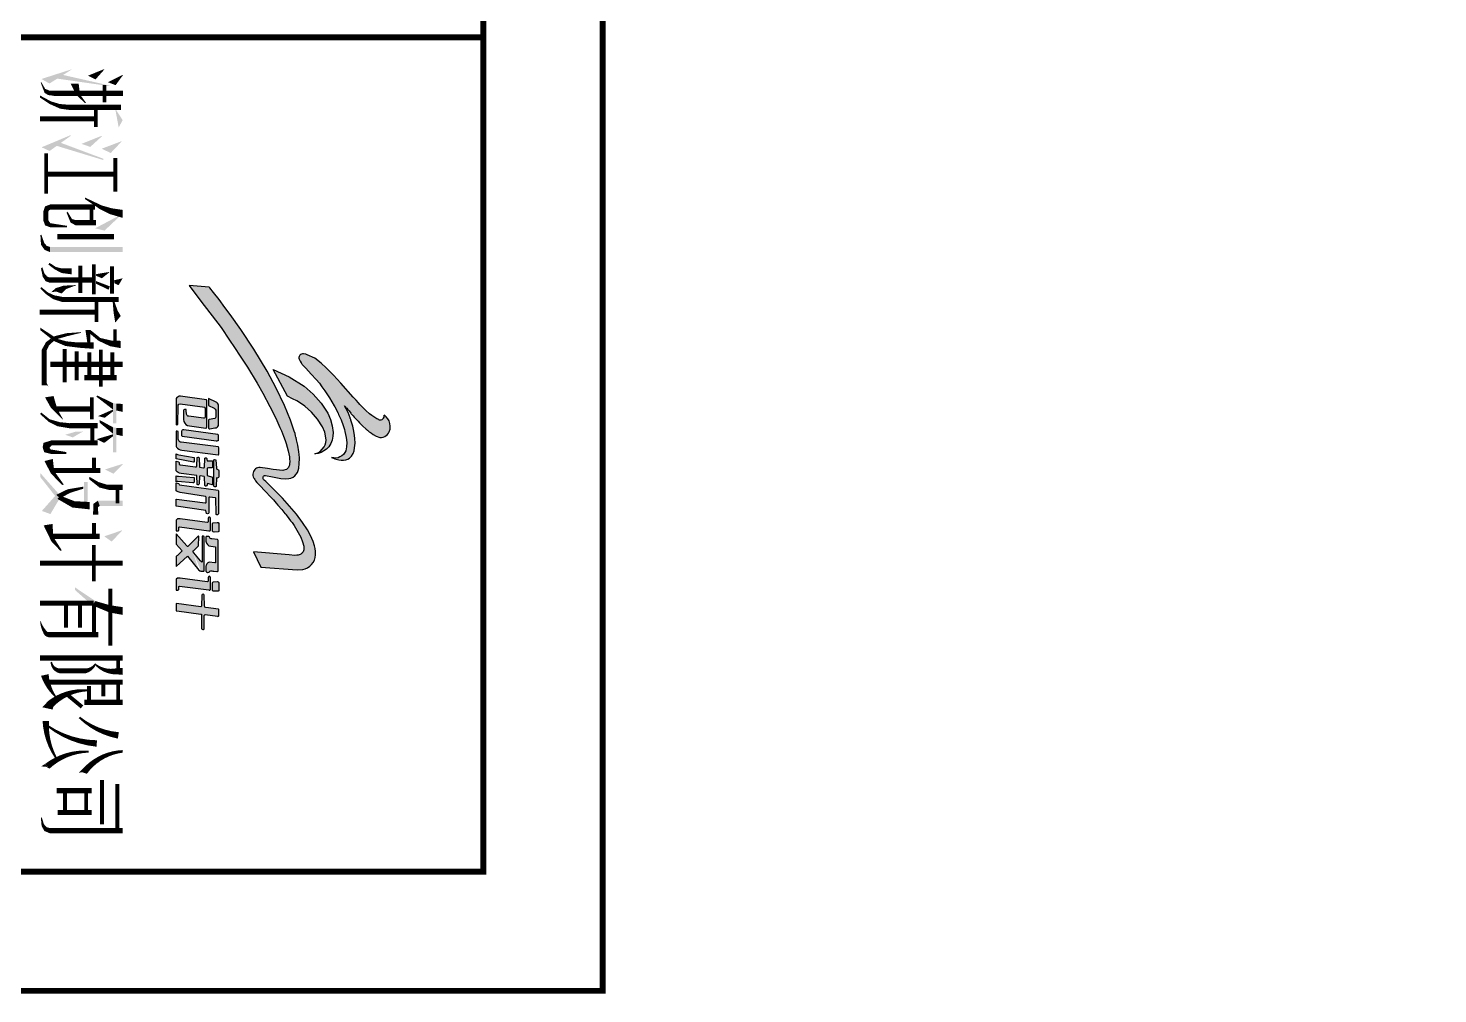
# Model space of a CAD drawing. Extents: x -160106 to 966792, y -663931 to 1550022.
# Drawn here: x -77445.7 to -76972.7, y -86826.2 to -86502.1 of the extents above; entities that cross this region are included whole.
import ezdxf
from ezdxf.enums import TextEntityAlignment as Align
from ezdxf.xclip import XClip

# ---------------------------------------------------------------- set-up
doc = ezdxf.new("R2010")
doc.units = 0
doc.layers.add('0-cxFrame', color=155, linetype='Continuous')
doc.layers.add('20剖面图$0$AS-WALL', color=40, linetype='Continuous')
doc.layers.add('0-cxText', color=131, linetype='Continuous', lineweight=25)
doc.styles.add('cx_tuming', font='simhei.ttf')
doc.styles.add('cx_tuqian1', font='')
doc.styles.add('黑体', font='simhei.ttf', dxfattribs={"height": 12})
doc.styles.get('cx_tuqian1').set_extended_font_data('SimSun')

# ---------------------------------------------------------------- blocks, each defined once
blk = doc.blocks.new('20250825140909')
at = {"layer": '20剖面图$0$AS-WALL', "color": 8}
for points in [[(5347, -300), (800, -300), (-2150.02, -5.12)], [(5347, -350), (797.51, -350), (-2150.02, -55.37)]]:
    blk.add_lwpolyline(points, dxfattribs=at)
blk = doc.blocks.new('zjcx_logo(Dragon)')
h = blk.add_hatch(color=186)
h.dxf.hatch_style = 1
h.set_gradient(color1=(41, 22, 111), color2=(223, 33, 33), tint=1)
h.paths.add_polyline_path([(-1404, -619), (-1417, -787), (-1287, -689), (-1064, -520), (-959, -449), (-898, -408), (-824, -360), (-732, -300), (-599, -219), (-513, -170), (-403, -111), (-304, -62), (-225, -27), (-197, -14), (-154, 2), (-117, 16), (-91, 25), (-29, 43), (19, 53), (36, 55), (58, 56), (78, 54), (90, 53), (100, 49), (110, 44), (119, 36), (125, 28), (130, 18), (133, 7), (134, -3), (125, -83), (119, -131), (110, -192), (110, -205), (112, -214), (115, -223), (120, -231), (126, -238), (134, -244), (142, -249), (153, -252), (165, -253), (176, -253), (187, -250), (198, -246), (202, -243), (210, -238), (221, -231), (236, -220), (267, -190), (303, -155), (316, -143), (351, -110), (382, -81), (409, -57), (425, -43), (461, -12), (495, 15), (499, 19), (503, 23), (518, 34), (556, 63), (572, 76), (597, 92), (634, 116), (693, 149), (732, 164), (769, 173), (784, 174), (801, 173), (816, 167), (825, 161), (832, 154), (833, 153), (833, 153), (833, 153), (833, 152), (833, 152), (833, 152), (834, 152), (834, 152), (834, 152), (834, 152), (834, 152), (836, 149), (836, 148), (836, 148), (836, 148), (836, 148), (836, 148), (836, 148), (836, 148), (836, 148), (836, 148), (836, 148), (836, 148), (836, 148), (836, 148), (836, 148), (836, 148), (836, 148), (836, 148), (836, 148), (836, 148), (836, 148), (836, 148), (836, 148), (836, 148), (836, 148), (836, 148), (836, 148), (836, 148), (836, 148), (836, 148), (836, 148), (836, 148), (836, 148), (836, 148), (837, 146), (838, 145), (843, 135), (845, 125), (846, 115), (847, 97), (843, 51), (818, -247), (947, -187), (969, 117), (965, 165), (960, 186), (950, 206), (938, 224), (923, 239), (906, 252), (886, 262), (865, 268), (841, 272), (815, 272), (790, 270), (766, 264), (730, 252), (681, 230), (632, 204), (572, 164), (501, 111), (434, 55), (367, -6), (310, -62), (264, -108), (228, -146), (216, -158), (212, -162), (209, -164), (205, -166), (200, -168), (196, -168), (191, -168), (187, -167), (183, -165), (179, -162), (178, -160), (177, -157), (176, -155), (176, -152), (177, -147), (189, -90), (203, -18), (205, 16), (203, 49), (198, 66), (190, 83), (179, 97), (166, 110), (151, 120), (134, 127), (116, 131), (76, 136), (35, 137), (-5, 134), (-17, 132), (-18, 132), (-19, 132), (-20, 132), (-20, 132), (-20, 132), (-21, 132), (-79, 123), (-124, 113), (-142, 109), (-145, 108), (-146, 107), (-157, 105), (-175, 100), (-195, 94), (-288, 63), (-410, 12), (-556, -58), (-700, -135), (-882, -245), (-1049, -355), (-1175, -444), (-1234, -488), (-1299, -536), (-1360, -584), (-1398, -614)])
h.paths.add_polyline_path([(-712, -82), (-650, 50), (-573, 176), (-507, 252), (-431, 319), (-346, 375), (-294, 398), (-239, 412), (-183, 419), (-152, 418), (-120, 412), (-91, 400), (-64, 383), (-44, 364), (-29, 343), (-17, 319), (-9, 293), (-5, 267), (-14, 290), (-26, 311), (-43, 329), (-63, 344), (-81, 353), (-100, 358), (-120, 360), (-140, 359), (-188, 349), (-232, 330), (-297, 288), (-356, 237), (-404, 182), (-426, 154), (-449, 114), (-468, 80), (-489, 37)])
edge = h.paths.add_edge_path()
edge.add_line((-433, 632), (-455, 612))
edge.add_line((-455, 612), (-481, 589))
edge.add_line((-481, 589), (-598, 484))
edge.add_line((-598, 484), (-666, 424))
edge.add_line((-666, 424), (-728, 360))
edge.add_line((-728, 360), (-766, 320))
edge.add_line((-766, 320), (-807, 265))
edge.add_line((-807, 265), (-837, 203))
edge.add_line((-837, 203), (-840, 192))
edge.add_line((-840, 192), (-844, 172))
edge.add_line((-844, 172), (-844, 163))
edge.add_line((-844, 163), (-842, 155))
edge.add_line((-842, 155), (-838, 146))
edge.add_line((-838, 146), (-834, 141))
edge.add_line((-834, 141), (-828, 137))
edge.add_line((-828, 137), (-821, 134))
edge.add_line((-821, 134), (-814, 133))
edge.add_line((-814, 133), (-807, 133))
edge.add_line((-807, 133), (-800, 134))
edge.add_line((-800, 134), (-783, 142))
edge.add_line((-783, 142), (-768, 151))
edge.add_line((-768, 151), (-765, 153))
edge.add_line((-765, 153), (-763, 154))
edge.add_line((-763, 154), (-761, 156))
edge.add_line((-761, 156), (-756, 160))
edge.add_line((-756, 160), (-749, 166))
edge.add_line((-749, 166), (-747, 168))
edge.add_line((-747, 168), (-723, 190))
edge.add_line((-723, 190), (-674, 236))
edge.add_line((-674, 236), (-628, 278))
edge.add_line((-628, 278), (-598, 304))
edge.add_line((-598, 304), (-568, 326))
edge.add_line((-568, 326), (-534, 351))
edge.add_line((-534, 351), (-476, 390))
edge.add_line((-476, 390), (-408, 428))
edge.add_line((-408, 428), (-400, 433))
edge.add_line((-400, 433), (-346, 461))
edge.add_line((-346, 461), (-335, 466))
edge.add_line((-335, 466), (-290, 486))
edge.add_line((-290, 486), (-275, 492))
edge.add_line((-275, 492), (-259, 498))
edge.add_line((-259, 498), (-243, 504))
edge.add_line((-243, 504), (-210, 514))
edge.add_line((-210, 514), (-192, 519))
edge.add_line((-192, 519), (-168, 524))
edge.add_line((-168, 524), (-143, 530))
edge.add_line((-143, 530), (-100, 535))
edge.add_line((-100, 535), (-65, 533))
edge.add_line((-65, 533), (-30, 525))
edge.add_line((-30, 525), (-15, 517))
edge.add_line((-15, 517), (0, 506))
edge.add_line((0, 506), (12, 493))
edge.add_line((12, 493), (21, 477))
edge.add_line((21, 477), (27, 461))
edge.add_line((27, 461), (30, 442))
edge.add_line((30, 442), (29, 425))
edge.add_line((29, 425), (25, 407))
edge.add_line((25, 407), (32, 424))
edge.add_line((32, 424), (36, 434))
edge.add_line((36, 434), (42, 457))
edge.add_line((42, 457), (45, 468))
edge.add_line((45, 468), (49, 488))
edge.add_line((49, 488), (49, 507))
edge.add_line((49, 507), (46, 525))
edge.add_line((46, 525), (40, 543))
edge.add_line((40, 543), (31, 558))
edge.add_line((31, 558), (13, 575))
edge.add_line((13, 575), (-8, 588))
edge.add_line((-8, 588), (-31, 596))
edge.add_line((-31, 596), (-55, 600))
edge.add_line((-55, 600), (-96, 604))
edge.add_line((-96, 604), (-133, 602))
edge.add_line((-133, 602), (-160, 599))
edge.add_line((-160, 599), (-196, 593))
edge.add_line((-196, 593), (-237, 584))
edge.add_line((-237, 584), (-262, 576))
edge.add_line((-262, 576), (-288, 569))
edge.add_line((-288, 569), (-293, 567))
edge.add_line((-293, 567), (-299, 565))
edge.add_line((-299, 565), (-300, 564))
edge.add_line((-300, 564), (-301, 564))
edge.add_line((-301, 564), (-302, 564))
edge.add_line((-302, 564), (-303, 563))
edge.add_line((-303, 563), (-304, 563))
edge.add_line((-304, 563), (-305, 563))
edge.add_line((-305, 563), (-306, 562))
edge.add_line((-306, 562), (-307, 562))
edge.add_line((-307, 562), (-353, 545))
edge.add_line((-353, 545), (-407, 515))
edge.add_line((-407, 515), (-409, 514))
edge.add_line((-409, 514), (-408, 514))
edge.add_line((-408, 514), (-405, 517))
edge.add_line((-405, 517), (-402, 521))
edge.add_line((-402, 521), (-397, 525))
edge.add_line((-397, 525), (-392, 530))
edge.add_line((-392, 530), (-387, 535))
edge.add_line((-387, 535), (-381, 540))
edge.add_line((-381, 540), (-365, 553))
edge.add_line((-365, 553), (-347, 568))
edge.add_line((-347, 568), (-342, 572))
edge.add_line((-342, 572), (-330, 582))
edge.add_line((-330, 582), (-328, 585))
edge.add_line((-328, 585), (-324, 587))
edge.add_line((-324, 587), (-314, 597))
edge.add_line((-314, 597), (-279, 629))
edge.add_line((-279, 629), (-266, 641))
edge.add_line((-266, 641), (-254, 653))
edge.add_line((-254, 653), (-237, 669))
edge.add_line((-237, 669), (-216, 693))
edge.add_line((-216, 693), (-208, 702))
edge.add_line((-208, 702), (-204, 706))
edge.add_line((-204, 706), (-200, 711))
edge.add_line((-200, 711), (-191, 721))
edge.add_line((-191, 721), (-187, 727))
edge.add_line((-187, 727), (-184, 731))
edge.add_line((-184, 731), (-183, 733))
edge.add_line((-183, 733), (-178, 741))
edge.add_line((-178, 741), (-167, 755))
edge.add_line((-167, 755), (-153, 782))
edge.add_line((-153, 782), (-143, 812))
edge.add_line((-143, 812), (-143, 824))
edge.add_line((-143, 824), (-143, 826))
edge.add_line((-143, 826), (-145, 840))
edge.add_line((-145, 840), (-150, 853))
edge.add_line((-150, 853), (-158, 865))
edge.add_line((-158, 865), (-167, 876))
edge.add_line((-167, 876), (-178, 885))
edge.add_line((-178, 885), (-191, 891))
edge.add_line((-191, 891), (-213, 897))
edge.add_line((-213, 897), (-236, 899))
edge.add_line((-236, 899), (-259, 896))
edge.add_line((-259, 896), (-281, 889))
edge.add_line((-281, 889), (-300, 878))
edge.add_line((-300, 878), (-316, 864))
edge.add_line((-316, 864), (-331, 847))
edge.add_arc((-322, 816), 32.5, -21.4858, 105.4708, ccw=False)
edge.add_line((-292, 804), (-299, 785))
edge.add_line((-299, 785), (-315, 761))
edge.add_line((-315, 761), (-326, 745))
edge.add_line((-326, 745), (-342, 725))
edge.add_line((-342, 725), (-370, 695))
edge.add_line((-370, 695), (-393, 670))
edge.add_line((-393, 670), (-419, 645))
edge.add_line((-419, 645), (-433, 632))
h = blk.add_hatch(color=186)
h.dxf.hatch_style = 1
h.set_gradient(color1=(41, 22, 111), color2=(223, 33, 33), tint=1)
edge = h.paths.add_edge_path()
edge.add_line((-372, -565), (-315, -565))
edge.add_arc((-314, -577), 11.4, 18.8955, 94.3928, ccw=False)
edge.add_line((-303, -573), (-294, -620))
edge.add_line((-294, -620), (-290, -626))
edge.add_line((-290, -626), (-220, -626))
edge.add_arc((-224, -618), 9.49, 295.1101, 372.9338)
edge.add_line((-214, -615), (-222, -572))
edge.add_arc((-256, -574), 34.6, 4.1761, 68.3146)
edge.add_line((-244, -542), (-415, -542))
edge.add_arc((-399, -587), 47.9, 108.8531, 147.5618)
edge.add_line((-440, -562), (-469, -626))
edge.add_line((-469, -626), (-410, -626))
edge.add_line((-410, -626), (-387, -578))
edge.add_arc((-362, -592), 28.7, 111.2609, 151.5485, ccw=False)
edge = h.paths.add_edge_path()
edge.add_line((-470, -897), (-250, -897))
edge.add_line((-250, -897), (-248, -898))
edge.add_line((-248, -898), (-251, -883))
edge.add_line((-251, -883), (-413, -880))
edge.add_arc((-410, -866), 15, 169.3531, 256.0814, ccw=False)
edge.add_line((-424, -863), (-397, -657))
edge.add_line((-397, -657), (-389, -656))
edge.add_line((-389, -656), (-388, -655))
edge.add_line((-388, -655), (-313, -655))
edge.add_line((-313, -655), (-306, -658))
edge.add_arc((-311, -663), 7.51, -26.9674, 47.9745, ccw=False)
edge.add_line((-304, -667), (-321, -791))
edge.add_arc((-341, -791), 20.6, -81.2894, 0.2694, ccw=False)
edge.add_line((-338, -811), (-369, -813))
edge.add_line((-369, -813), (-376, -814))
edge.add_line((-376, -814), (-377, -827))
edge.add_arc((-361, -818), 18.3, 211.085, 248.6259)
edge.add_line((-368, -835), (-292, -835))
edge.add_line((-292, -835), (-277, -832))
edge.add_arc((-290, -784), 50, 285.3204, 358.7646)
edge.add_line((-240, -785), (-221, -647))
edge.add_arc((-233, -648), 11.5, 3.5194, 31.5467)
edge.add_line((-223, -642), (-232, -640))
edge.add_line((-232, -640), (-449, -640))
edge.add_line((-449, -640), (-459, -643))
edge.add_line((-459, -643), (-488, -861))
edge.add_arc((-452, -866), 36.4, 172.5188, 238.5972)
edge = h.paths.add_edge_path()
edge.add_arc((-139, -559), 28, -5.2722, 20.9517, ccw=False)
edge.add_line((-112, -562), (-150, -847))
edge.add_line((-150, -847), (-160, -850))
edge.add_line((-160, -850), (-199, -850))
edge.add_arc((-196, -838), 12.1, 157.5382, 259.6679, ccw=False)
edge.add_line((-208, -833), (-169, -548))
edge.add_line((-169, -548), (-161, -545))
edge.add_line((-161, -545), (-119, -545))
edge.add_arc((-119, -552), 6.79, 24.2581, 86.7356, ccw=False)
edge = h.paths.add_edge_path()
edge.add_line((-194, -898), (-68, -898))
edge.add_line((-68, -898), (-62, -895))
edge.add_arc((-109, -838), 73.5, 309.698, 351.8087)
edge.add_line((-36, -849), (4, -545))
edge.add_arc((-1, -544), 4.63, 347.6708, 409.4177)
edge.add_arc((-9, -558), 20.6, 56.6837, 79.1832)
edge.add_line((-5, -538), (-52, -538))
edge.add_arc((-51, -554), 16.4, 91.3326, 127.0399)
edge.add_arc((-58, -544), 4.85, 133.8087, 168.4954)
edge.add_line((-63, -543), (-103, -854))
edge.add_arc((-129, -854), 25.6, 303.0211, 359.8084, ccw=False)
edge.add_line((-115, -875), (-128, -879))
edge.add_line((-128, -879), (-193, -880))
edge.add_arc((-180, -890), 16.3, 142.7914, 207.1549)
edge = h.paths.add_edge_path()
edge.add_line((123, -557), (128, -541))
edge.add_line((128, -541), (137, -538))
edge.add_line((137, -538), (187, -538))
edge.add_arc((183, -552), 14.7, -28.0414, 74.4379, ccw=False)
edge.add_line((196, -559), (269, -562))
edge.add_arc((254, -570), 17.2, -7.1686, 26.3892, ccw=False)
edge.add_line((271, -572), (268, -579))
edge.add_line((268, -579), (266, -581))
edge.add_line((266, -581), (256, -581))
edge.add_line((256, -581), (254, -580))
edge.add_line((254, -580), (112, -581))
edge.add_line((112, -581), (110, -580))
edge.add_line((110, -580), (53, -580))
edge.add_line((53, -580), (52, -581))
edge.add_line((52, -581), (44, -581))
edge.add_line((44, -581), (43, -575))
edge.add_line((43, -575), (45, -563))
edge.add_line((45, -563), (115, -559))
edge.add_line((115, -559), (123, -557))
edge = h.paths.add_edge_path()
edge.add_arc((58, -751), 5.69, 2.9357, 38.5286, ccw=False)
edge.add_line((64, -751), (38, -896))
edge.add_line((38, -896), (38, -898))
edge.add_line((38, -898), (1, -898))
edge.add_line((1, -898), (-5, -898))
edge.add_arc((-50, -872), 51.3, 330.0301, 356.6426)
edge.add_line((2, -875), (25, -747))
edge.add_line((25, -747), (31, -745))
edge.add_line((31, -745), (58, -745))
edge.add_arc((53, -760), 15.8, 50.026, 70.0582, ccw=False)
edge = h.paths.add_edge_path()
edge.add_line((55, -592), (62, -592))
edge.add_line((62, -592), (64, -593))
edge.add_line((64, -593), (101, -593))
edge.add_line((101, -593), (103, -592))
edge.add_line((103, -592), (110, -592))
edge.add_line((110, -592), (111, -598))
edge.add_line((111, -598), (113, -625))
edge.add_line((113, -625), (115, -638))
edge.add_line((115, -638), (176, -638))
edge.add_line((176, -638), (191, -592))
edge.add_line((191, -592), (200, -592))
edge.add_line((200, -592), (202, -593))
edge.add_line((202, -593), (248, -593))
edge.add_line((248, -593), (250, -592))
edge.add_line((250, -592), (255, -592))
edge.add_line((255, -592), (255, -595))
edge.add_line((255, -595), (246, -624))
edge.add_arc((256, -631), 11.5, 145.8968, 210.5409)
edge.add_arc((241, -691), 54.6, 66.7356, 84.7601, ccw=False)
edge.add_line((262, -641), (265, -647))
edge.add_arc((256, -649), 9.23, -85.5314, 13.0003, ccw=False)
edge.add_line((257, -658), (190, -660))
edge.add_line((190, -660), (186, -661))
edge.add_line((186, -661), (179, -697))
edge.add_arc((185, -696), 5.99, 186.9176, 264.6262)
edge.add_line((185, -702), (247, -703))
edge.add_arc((244, -714), 10.7, -46.0295, 74.1097, ccw=False)
edge.add_line((251, -721), (176, -724))
edge.add_line((176, -724), (159, -856))
edge.add_arc((103, -853), 56.4, 306.8792, 356.8978, ccw=False)
edge.add_line((137, -898), (56, -898))
edge.add_line((56, -898), (62, -878))
edge.add_line((62, -878), (64, -875))
edge.add_line((64, -875), (68, -873))
edge.add_line((68, -873), (77, -871))
edge.add_arc((78, -862), 9.14, 264.5678, 365.344)
edge.add_line((87, -862), (104, -737))
edge.add_arc((94, -733), 10.7, 338.7445, 444.0089)
edge.add_line((96, -723), (25, -721))
edge.add_arc((34, -713), 12.2, 144.5316, 222.7226, ccw=False)
edge.add_arc((31, -714), 11.1, 84.0629, 130.8325, ccw=False)
edge.add_line((32, -703), (101, -702))
edge.add_line((101, -702), (107, -700))
edge.add_line((107, -700), (108, -700))
edge.add_line((108, -700), (113, -668))
edge.add_arc((107, -667), 7.02, 352.0028, 443.6196)
edge.add_line((107, -660), (37, -658))
edge.add_line((37, -658), (31, -656))
edge.add_arc((38, -649), 10.4, 80.0864, 222.4112, ccw=False)
edge.add_line((40, -639), (53, -638))
edge.add_line((53, -638), (53, -593))
edge.add_line((53, -593), (55, -593))
edge.add_line((55, -593), (55, -592))
edge = h.paths.add_edge_path()
edge.add_arc((228, -755), 10.9, -17.7815, 70.6156, ccw=False)
edge.add_line((239, -758), (228, -882))
edge.add_arc((273, -888), 45.2, 172.9633, 192.6548)
edge.add_line((229, -898), (178, -898))
edge.add_arc((127, -876), 54.9, 336.9839, 358.7089)
edge.add_line((182, -877), (194, -749))
edge.add_line((194, -749), (194, -747))
edge.add_line((194, -747), (200, -745))
edge.add_line((200, -745), (232, -745))
edge = h.paths.add_edge_path()
edge.add_line((503, -561), (496, -562))
edge.add_line((496, -562), (368, -564))
edge.add_arc((370, -571), 7.29, 105.6848, 178.6651)
edge.add_line((363, -571), (358, -616))
edge.add_line((358, -616), (358, -620))
edge.add_arc((361, -620), 2.85, 189.5009, 274.1664)
edge.add_line((361, -622), (490, -624))
edge.add_line((490, -624), (495, -626))
edge.add_arc((483, -634), 14.3, -39.4169, 35.5877, ccw=False)
edge.add_line((494, -643), (469, -648))
edge.add_line((469, -648), (434, -898))
edge.add_line((434, -898), (377, -898))
edge.add_arc((381, -894), 4.94, 183.4615, 225.7506, ccw=False)
edge.add_line((376, -894), (407, -653))
edge.add_arc((399, -653), 7.96, 2.1679, 44.2283)
edge.add_line((405, -648), (403, -646))
edge.add_line((403, -646), (358, -646))
edge.add_arc((362, -656), 11.3, 112.7163, 146.7201)
edge.add_line((353, -650), (320, -863))
edge.add_arc((237, -848), 84.4, 323.8553, 349.5777, ccw=False)
edge.add_line((305, -898), (239, -898))
edge.add_line((239, -898), (245, -877))
edge.add_line((245, -877), (246, -874))
edge.add_arc((256, -885), 15, 97.8136, 133.8682, ccw=False)
edge.add_line((254, -870), (300, -546))
edge.add_arc((309, -554), 12.1, 90.9433, 137.9581, ccw=False)
edge.add_line((309, -542), (497, -542))
edge.add_arc((495, -553), 11.3, -43.6998, 78.8339, ccw=False)
edge = h.paths.add_edge_path()
edge.add_line((649, -544), (651, -578))
edge.add_arc((640, -580), 11.7, -74.2819, 11.7039, ccw=False)
edge.add_line((643, -592), (580, -591))
edge.add_arc((581, -581), 10.1, 232.2868, 262.0619, ccw=False)
edge.add_arc((578, -585), 5.08, 189.8682, 228.0603, ccw=False)
edge.add_line((573, -586), (570, -554))
edge.add_arc((591, -554), 20.3, 128.189, 179.8773, ccw=False)
edge.add_line((578, -538), (642, -538))
edge.add_arc((641, -547), 9.1, 19.5252, 83.2401, ccw=False)
edge = h.paths.add_edge_path()
edge.add_line((534, -628), (565, -630))
edge.add_arc((561, -639), 9.9, 14.9927, 68.7889, ccw=False)
edge.add_line((571, -637), (541, -863))
edge.add_line((541, -863), (541, -886))
edge.add_line((541, -886), (550, -898))
edge.add_line((550, -898), (641, -898))
edge.add_line((641, -898), (641, -884))
edge.add_arc((634, -883), 7.15, 350.1555, 442.5755)
edge.add_line((635, -876), (610, -875))
edge.add_line((610, -875), (608, -868))
edge.add_line((608, -868), (641, -623))
edge.add_arc((631, -618), 10.8, 331.5799, 426.3666)
edge.add_line((635, -608), (535, -608))
edge.add_line((535, -608), (526, -614))
edge.add_arc((536, -618), 10.6, 159.688, 260.6686)
edge = h.paths.add_edge_path()
edge.add_arc((693, -601), 15.8, -85.8669, 11.6955, ccw=False)
edge.add_arc((695, -623), 6.69, 101.3793, 192.9208)
edge.add_arc((615, -625), 73.2, -11.184, 0.554, ccw=False)
edge.add_arc((698, -637), 10.9, 194.3191, 249.6876)
edge.add_line((694, -647), (728, -647))
edge.add_arc((725, -603), 44.5, 273.2386, 353.6969)
edge.add_line((770, -607), (772, -587))
edge.add_line((772, -587), (776, -566))
edge.add_line((776, -566), (908, -566))
edge.add_line((908, -566), (910, -574))
edge.add_line((910, -574), (905, -620))
edge.add_arc((959, -606), 55.9, 194.8506, 207.6121)
edge.add_line((910, -632), (912, -635))
edge.add_arc((954, -581), 68.1, 232.0125, 255.2868)
edge.add_line((937, -647), (979, -647))
edge.add_arc((978, -635), 12.3, 273.5809, 308.4911)
edge.add_arc((965, -631), 25.2, 327.878, 381.8868)
edge.add_arc((973, -630), 17.2, 28.1181, 70.1319)
edge.add_arc((1049, -599), 71.8, 164.512, 191.9023, ccw=False)
edge.add_line((980, -580), (983, -557))
edge.add_line((983, -557), (982, -550))
edge.add_line((982, -550), (979, -544))
edge.add_line((979, -544), (721, -544))
edge.add_arc((725, -554), 10.6, 109.958, 166.9241)
edge.add_line((714, -551), (708, -598))
edge = h.paths.add_edge_path()
edge.add_line((1146, -544), (1148, -578))
edge.add_arc((1137, -581), 11.7, -74.2819, 11.7039, ccw=False)
edge.add_line((1140, -592), (1077, -591))
edge.add_arc((1078, -581), 10.1, 232.2868, 262.0619, ccw=False)
edge.add_arc((1075, -585), 5.08, 189.8682, 228.0603, ccw=False)
edge.add_line((1070, -586), (1067, -554))
edge.add_arc((1088, -554), 20.3, 128.189, 179.8773, ccw=False)
edge.add_line((1075, -538), (1139, -538))
edge.add_arc((1137, -547), 9.1, 19.5252, 83.2401, ccw=False)
edge = h.paths.add_edge_path()
edge.add_line((1031, -629), (1062, -630))
edge.add_arc((1058, -640), 9.9, 14.9927, 68.7889, ccw=False)
edge.add_line((1068, -637), (1038, -863))
edge.add_line((1038, -863), (1038, -886))
edge.add_line((1038, -886), (1047, -898))
edge.add_line((1047, -898), (1138, -898))
edge.add_line((1138, -898), (1138, -885))
edge.add_arc((1131, -883), 7.15, 350.1555, 442.5755)
edge.add_line((1132, -876), (1107, -876))
edge.add_line((1107, -876), (1105, -868))
edge.add_line((1105, -868), (1137, -624))
edge.add_arc((1128, -618), 10.8, 331.5799, 426.3666)
edge.add_line((1132, -609), (1032, -609))
edge.add_line((1032, -609), (1023, -615))
edge.add_arc((1033, -618), 10.6, 159.688, 260.6686)
edge = h.paths.add_edge_path()
edge.add_line((1181, -682), (1274, -684))
edge.add_arc((1268, -691), 9.1, 10.6545, 49.6789, ccw=False)
edge.add_line((1277, -689), (1250, -895))
edge.add_line((1250, -895), (1252, -896))
edge.add_line((1252, -896), (1252, -898))
edge.add_line((1252, -898), (1312, -898))
edge.add_line((1312, -898), (1313, -892))
edge.add_line((1313, -892), (1340, -689))
edge.add_line((1340, -689), (1341, -685))
edge.add_line((1341, -685), (1464, -684))
edge.add_arc((1447, -671), 21.2, 322.1441, 390.6111)
edge.add_line((1465, -661), (1352, -661))
edge.add_line((1352, -661), (1343, -655))
edge.add_line((1343, -655), (1358, -550))
edge.add_arc((1349, -548), 8.68, 346.7601, 438.304)
edge.add_line((1351, -539), (1304, -539))
edge.add_arc((1305, -546), 6.98, 97.513, 154.6127)
edge.add_line((1299, -543), (1285, -647))
edge.add_arc((1270, -645), 14.6, 274.6451, 354.621, ccw=False)
edge.add_line((1271, -660), (1180, -661))
edge.add_arc((1182, -672), 10.8, 104.4358, 265.2936)
edge = h.paths.add_edge_path()
edge.add_arc((875, -684), 106, 357.4471, 369.9952)
edge.add_arc((973, -667), 6.36, 14.4693, 89.9957)
edge.add_line((973, -661), (694, -661))
edge.add_line((694, -661), (687, -663))
edge.add_line((687, -663), (685, -667))
edge.add_line((685, -667), (686, -680))
edge.add_line((686, -680), (902, -680))
edge.add_arc((903, -683), 3.29, 32.9059, 94.7659, ccw=False)
edge.add_line((905, -682), (893, -694))
edge.add_line((893, -694), (825, -750))
edge.add_line((825, -750), (816, -758))
edge.add_line((816, -758), (808, -752))
edge.add_line((808, -752), (767, -711))
edge.add_line((767, -711), (760, -710))
edge.add_line((760, -710), (695, -708))
edge.add_line((695, -708), (690, -708))
edge.add_line((690, -708), (683, -709))
edge.add_line((683, -709), (768, -795))
edge.add_arc((765, -801), 7, -76.0236, 62.4248, ccw=False)
edge.add_line((766, -808), (666, -898))
edge.add_line((666, -898), (752, -897))
edge.add_line((752, -897), (809, -847))
edge.add_line((809, -847), (847, -887))
edge.add_arc((820, -919), 41.8, 31.517, 49.6438, ccw=False)
edge.add_line((856, -897), (941, -898))
edge.add_line((941, -898), (854, -803))
edge.add_line((854, -803), (971, -707))
edge.add_line((971, -707), (980, -689))
edge = h.paths.add_edge_path(flags=17)
edge.add_line((816, -757), (817, -757))
edge.add_arc((947, -683), 33.5, 314.9445, 350.3104)
blk.add_line((816, -757), (817, -757))
for points in [[(-433, 632), (-455, 612), (-481, 589), (-598, 484), (-666, 424), (-728, 360), (-766, 320), (-807, 265), (-837, 203), (-840, 192), (-844, 172), (-844, 163), (-842, 155), (-838, 146), (-834, 141), (-828, 137), (-821, 134), (-814, 133), (-807, 133), (-800, 134), (-783, 142), (-768, 151), (-765, 153), (-763, 154), (-761, 156), (-756, 160), (-749, 166), (-747, 168), (-723, 190), (-674, 236), (-628, 278), (-598, 304), (-568, 326), (-534, 351), (-476, 390), (-408, 428), (-400, 433), (-346, 461), (-335, 466), (-290, 486), (-275, 492), (-259, 498), (-243, 504), (-210, 514), (-192, 519), (-168, 524), (-143, 530), (-100, 535), (-65, 533), (-30, 525), (-15, 517), (0, 506), (12, 493), (21, 477), (27, 461), (30, 442), (29, 425), (25, 407), (32, 424), (36, 434), (42, 457), (45, 468), (49, 488), (49, 507), (46, 525), (40, 543), (31, 558), (13, 575), (-8, 588), (-31, 596), (-55, 600), (-96, 604), (-133, 602), (-160, 599), (-196, 593), (-237, 584), (-262, 576), (-288, 569), (-293, 567), (-299, 565), (-300, 564), (-301, 564), (-302, 564), (-303, 563), (-304, 563), (-305, 563), (-306, 562), (-307, 562), (-353, 545), (-407, 515), (-409, 514), (-408, 514), (-405, 517), (-402, 521), (-397, 525), (-392, 530), (-387, 535), (-381, 540), (-365, 553), (-347, 568), (-342, 572), (-330, 582), (-328, 585), (-324, 587), (-314, 597), (-279, 629), (-266, 641), (-254, 653), (-237, 669), (-216, 693), (-208, 702), (-204, 706), (-200, 711), (-191, 721), (-187, 727), (-184, 731), (-183, 733), (-178, 741), (-167, 755), (-153, 782), (-143, 812), (-143, 824), (-143, 826), (-145, 840), (-150, 853), (-158, 865), (-167, 876), (-178, 885), (-191, 891), (-213, 897), (-236, 899), (-259, 896), (-281, 889), (-300, 878), (-316, 864), (-331, 847)], [(-433, 632), (-455, 612), (-481, 589), (-598, 484), (-666, 424), (-728, 360), (-766, 320), (-807, 265), (-837, 203), (-840, 192), (-844, 172), (-844, 163), (-842, 155), (-838, 146), (-834, 141), (-828, 137), (-821, 134), (-814, 133), (-807, 133), (-800, 134), (-783, 142), (-768, 151), (-765, 153), (-763, 154), (-761, 156), (-756, 160), (-749, 166), (-747, 168), (-723, 190), (-674, 236), (-628, 278), (-598, 304), (-568, 326), (-534, 351), (-476, 390), (-408, 428), (-400, 433), (-346, 461), (-335, 466), (-290, 486), (-275, 492), (-259, 498), (-243, 504), (-210, 514), (-192, 519), (-168, 524), (-143, 530), (-100, 535), (-65, 533), (-30, 525), (-15, 517), (0, 506), (12, 493), (21, 477), (27, 461), (30, 442), (29, 425), (25, 407), (32, 424), (36, 434), (42, 457), (45, 468), (49, 488), (49, 507), (46, 525), (40, 543), (31, 558), (13, 575), (-8, 588), (-31, 596), (-55, 600), (-96, 604), (-133, 602), (-160, 599), (-196, 593), (-237, 584), (-262, 576), (-288, 569), (-293, 567), (-299, 565), (-300, 564), (-301, 564), (-302, 564), (-303, 563), (-304, 563), (-305, 563), (-306, 562), (-307, 562), (-353, 545), (-407, 515), (-409, 514), (-408, 514), (-405, 517), (-402, 521), (-397, 525), (-392, 530), (-387, 535), (-381, 540), (-365, 553), (-347, 568), (-342, 572), (-330, 582), (-328, 585), (-324, 587), (-314, 597), (-279, 629), (-266, 641), (-254, 653), (-237, 669), (-216, 693), (-208, 702), (-204, 706), (-200, 711), (-191, 721), (-187, 727), (-184, 731), (-183, 733), (-178, 741), (-167, 755), (-153, 782), (-143, 812), (-143, 824), (-143, 826), (-145, 840), (-150, 853), (-158, 865), (-167, 876), (-178, 885), (-191, 891), (-213, 897), (-236, 899), (-259, 896), (-281, 889), (-300, 878), (-316, 864), (-331, 847)], [(-292, 804), (-299, 785), (-315, 761), (-326, 745), (-342, 725), (-370, 695), (-393, 670), (-419, 645), (-433, 632)], [(-292, 804), (-299, 785), (-315, 761), (-326, 745), (-342, 725), (-370, 695), (-393, 670), (-419, 645), (-433, 632)], [(-712, -82), (-650, 50), (-573, 176), (-507, 252), (-431, 319), (-346, 375), (-294, 398), (-239, 412), (-183, 419), (-152, 418), (-120, 412), (-91, 400), (-64, 383), (-44, 364), (-29, 343), (-17, 319), (-9, 293), (-5, 267), (-14, 290), (-26, 311), (-43, 329), (-63, 344), (-81, 353), (-100, 358), (-120, 360), (-140, 359), (-188, 349), (-232, 330), (-297, 288), (-356, 237), (-404, 182), (-426, 154), (-449, 114), (-468, 80), (-489, 37), (-712, -82)], [(-712, -82), (-650, 50), (-573, 176), (-507, 252), (-431, 319), (-346, 375), (-294, 398), (-239, 412), (-183, 419), (-152, 418), (-120, 412), (-91, 400), (-64, 383), (-44, 364), (-29, 343), (-17, 319), (-9, 293), (-5, 267), (-14, 290), (-26, 311), (-43, 329), (-63, 344), (-81, 353), (-100, 358), (-120, 360), (-140, 359), (-188, 349), (-232, 330), (-297, 288), (-356, 237), (-404, 182), (-426, 154), (-449, 114), (-468, 80), (-489, 37), (-712, -82)], [(-1404, -619), (-1417, -787), (-1287, -689), (-1064, -520), (-959, -449), (-898, -408), (-824, -360), (-732, -300), (-599, -219), (-513, -170), (-403, -111), (-304, -62), (-225, -27), (-197, -14), (-154, 2), (-117, 16), (-91, 25), (-29, 43), (19, 53), (36, 55), (58, 56), (78, 54), (90, 53), (100, 49), (110, 44), (119, 36), (125, 28), (130, 18), (133, 7), (134, -3), (125, -83), (119, -131), (110, -192), (110, -205), (112, -214), (115, -223), (120, -231), (126, -238), (134, -244), (142, -249), (153, -252), (165, -253), (176, -253), (187, -250), (198, -246), (202, -243), (210, -238), (221, -231), (236, -220), (267, -190), (303, -155), (316, -143), (351, -110), (382, -81), (409, -57), (425, -43), (461, -12), (495, 15), (499, 19), (503, 23), (518, 34), (556, 63), (572, 76), (597, 92), (634, 116), (693, 149), (732, 164), (769, 173), (784, 174), (801, 173), (816, 167), (825, 161), (832, 154), (833, 153), (833, 153), (833, 153), (833, 152), (833, 152), (833, 152), (834, 152), (834, 152), (834, 152), (834, 152), (834, 152), (836, 149), (836, 148), (836, 148), (836, 148), (836, 148), (836, 148), (836, 148), (836, 148), (836, 148), (836, 148), (836, 148), (836, 148), (836, 148), (836, 148), (836, 148), (836, 148), (836, 148), (836, 148), (836, 148), (836, 148), (836, 148), (836, 148), (836, 148), (836, 148), (836, 148), (836, 148), (836, 148), (836, 148), (836, 148), (836, 148), (836, 148), (836, 148), (836, 148), (836, 148), (837, 146), (838, 145), (843, 135), (845, 125), (846, 115), (847, 97), (843, 51), (818, -247), (947, -187), (969, 117), (965, 165), (960, 186), (950, 206), (938, 224), (923, 239), (906, 252), (886, 262), (865, 268), (841, 272), (815, 272), (790, 270), (766, 264), (730, 252), (681, 230), (632, 204), (572, 164), (501, 111), (434, 55), (367, -6), (310, -62), (264, -108), (228, -146), (216, -158), (212, -162), (209, -164), (205, -166), (200, -168), (196, -168), (191, -168), (187, -167), (183, -165), (179, -162), (178, -160), (177, -157), (176, -155), (176, -152), (177, -147), (189, -90), (203, -18), (205, 16), (203, 49), (198, 66), (190, 83), (179, 97), (166, 110), (151, 120), (134, 127), (116, 131), (76, 136), (35, 137), (-5, 134), (-17, 132), (-18, 132), (-19, 132), (-20, 132), (-20, 132), (-20, 132), (-21, 132), (-79, 123), (-124, 113), (-142, 109), (-145, 108), (-146, 107), (-157, 105), (-175, 100), (-195, 94), (-288, 63), (-410, 12), (-556, -58), (-700, -135), (-882, -245), (-1049, -355), (-1175, -444), (-1234, -488), (-1299, -536), (-1360, -584), (-1398, -614), (-1404, -619), (-1404, -619)], [(-1404, -619), (-1417, -787), (-1287, -689), (-1064, -520), (-959, -449), (-898, -408), (-824, -360), (-732, -300), (-599, -219), (-513, -170), (-403, -111), (-304, -62), (-225, -27), (-197, -14), (-154, 2), (-117, 16), (-91, 25), (-29, 43), (19, 53), (36, 55), (58, 56), (78, 54), (90, 53), (100, 49), (110, 44), (119, 36), (125, 28), (130, 18), (133, 7), (134, -3), (125, -83), (119, -131), (110, -192), (110, -205), (112, -214), (115, -223), (120, -231), (126, -238), (134, -244), (142, -249), (153, -252), (165, -253), (176, -253), (187, -250), (198, -246), (202, -243), (210, -238), (221, -231), (236, -220), (267, -190), (303, -155), (316, -143), (351, -110), (382, -81), (409, -57), (425, -43), (461, -12), (495, 15), (499, 19), (503, 23), (518, 34), (556, 63), (572, 76), (597, 92), (634, 116), (693, 149), (732, 164), (769, 173), (784, 174), (801, 173), (816, 167), (825, 161), (832, 154), (833, 153), (833, 153), (833, 153), (833, 152), (833, 152), (833, 152), (834, 152), (834, 152), (834, 152), (834, 152), (834, 152), (836, 149), (836, 148), (836, 148), (836, 148), (836, 148), (836, 148), (836, 148), (836, 148), (836, 148), (836, 148), (836, 148), (836, 148), (836, 148), (836, 148), (836, 148), (836, 148), (836, 148), (836, 148), (836, 148), (836, 148), (836, 148), (836, 148), (836, 148), (836, 148), (836, 148), (836, 148), (836, 148), (836, 148), (836, 148), (836, 148), (836, 148), (836, 148), (836, 148), (836, 148), (837, 146), (838, 145), (843, 135), (845, 125), (846, 115), (847, 97), (843, 51), (818, -247), (947, -187), (969, 117), (965, 165), (960, 186), (950, 206), (938, 224), (923, 239), (906, 252), (886, 262), (865, 268), (841, 272), (815, 272), (790, 270), (766, 264), (730, 252), (681, 230), (632, 204), (572, 164), (501, 111), (434, 55), (367, -6), (310, -62), (264, -108), (228, -146), (216, -158), (212, -162), (209, -164), (205, -166), (200, -168), (196, -168), (191, -168), (187, -167), (183, -165), (179, -162), (178, -160), (177, -157), (176, -155), (176, -152), (177, -147), (189, -90), (203, -18), (205, 16), (203, 49), (198, 66), (190, 83), (179, 97), (166, 110), (151, 120), (134, 127), (116, 131), (76, 136), (35, 137), (-5, 134), (-17, 132), (-18, 132), (-19, 132), (-20, 132), (-20, 132), (-20, 132), (-21, 132), (-79, 123), (-124, 113), (-142, 109), (-145, 108), (-146, 107), (-157, 105), (-175, 100), (-195, 94), (-288, 63), (-410, 12), (-556, -58), (-700, -135), (-882, -245), (-1049, -355), (-1175, -444), (-1234, -488), (-1299, -536), (-1360, -584), (-1398, -614), (-1404, -619), (-1404, -619)]]:
    blk.add_lwpolyline(points)
for points in [[(-372, -565), (-315, -565, -0.341876), (-303, -573), (-294, -620), (-290, -626), (-220, -626, 0.353253), (-214, -615), (-222, -572, 0.2874), (-244, -542), (-415, -542, 0.170523), (-440, -562), (-469, -626), (-410, -626), (-387, -578, -0.177622)], [(-113, -549, -0.114925), (-112, -562), (-150, -847), (-160, -850), (-199, -850, -0.47767), (-208, -833), (-169, -548), (-161, -545), (-119, -545, -0.27957)], [(-194, -898), (-68, -898), (-62, -895, 0.185839), (-36, -849), (4, -545, 0.276135), (2, -541, 0.098489), (-5, -538), (-52, -538, 0.157075), (-61, -541, 0.152516), (-63, -543), (-103, -854, -0.25298), (-115, -875), (-128, -879), (-193, -880, 0.288462)], [(123, -557), (128, -541), (137, -538), (187, -538, -0.479545), (196, -559), (269, -562, -0.147479), (271, -572), (268, -579), (266, -581), (256, -581), (254, -580), (112, -581), (110, -580), (53, -580), (52, -581), (44, -581), (43, -575), (45, -563), (115, -559)], [(503, -561), (496, -562), (368, -564, 0.329655), (363, -571), (358, -616), (358, -620, 0.387199), (361, -622), (490, -624), (495, -626, -0.339477), (494, -643), (469, -648), (434, -898), (377, -898, -0.186644), (376, -894), (407, -653, 0.185612), (405, -648), (403, -646), (358, -646, 0.149468), (353, -650), (320, -863, -0.112709), (305, -898), (239, -898), (245, -877), (246, -874, -0.158628), (254, -870), (300, -546, -0.208068), (309, -542), (497, -542, -0.592186)], [(649, -544), (651, -578, -0.393839), (643, -592), (580, -591, -0.130654), (575, -589, -0.168204), (573, -586), (570, -554, -0.229436), (578, -538), (642, -538, -0.285399)], [(708, -598, -0.453422), (694, -617, 0.422116), (689, -625, -0.051262), (687, -640, 0.246404), (694, -647), (728, -647, 0.366237), (770, -607), (772, -587), (776, -566), (908, -566), (910, -574), (905, -620, 0.05574), (910, -632), (912, -635, 0.101904), (937, -647), (979, -647, 0.153514), (986, -644, 0.24012), (988, -622, 0.185401), (979, -614, -0.120085), (980, -580), (983, -557), (982, -550), (979, -544), (721, -544, 0.25381), (714, -551)], [(1146, -544), (1148, -578, -0.393839), (1140, -592), (1077, -591, -0.130654), (1072, -589, -0.168204), (1070, -586), (1067, -554, -0.229436), (1075, -538), (1139, -538, -0.285399)], [(1181, -682), (1274, -684, -0.171941), (1277, -689), (1250, -895), (1252, -896), (1252, -898), (1312, -898), (1313, -892), (1340, -689), (1341, -685), (1464, -684, 0.30796), (1465, -661), (1352, -661), (1343, -655), (1358, -550, 0.422128), (1351, -539), (1304, -539, 0.254431), (1299, -543), (1285, -647, -0.363851), (1271, -660), (1180, -661, 0.845499)], [(-470, -897), (-250, -897), (-248, -898), (-251, -883), (-413, -880, -0.397586), (-424, -863), (-397, -657), (-389, -656), (-388, -655), (-313, -655), (-306, -658, -0.339171), (-304, -667), (-321, -791, -0.371692), (-338, -811), (-369, -813), (-376, -814), (-377, -827, 0.165284), (-368, -835), (-292, -835), (-277, -832, 0.331901), (-240, -785), (-221, -647, 0.122905), (-223, -642), (-232, -640), (-449, -640), (-459, -643), (-488, -861, 0.296586)], [(55, -592), (62, -592), (64, -593), (101, -593), (103, -592), (110, -592), (111, -598), (113, -625), (115, -638), (176, -638), (191, -592), (200, -592), (202, -593), (248, -593), (250, -592), (255, -592), (255, -595), (246, -624, 0.289789), (246, -637, -0.078809), (262, -641), (265, -647, -0.458531), (257, -658), (190, -660), (186, -661), (179, -697, 0.352688), (185, -702), (247, -703, -0.57816), (251, -721), (176, -724), (159, -856, -0.22178), (137, -898), (56, -898), (62, -878), (64, -875), (68, -873), (77, -871, 0.470438), (87, -862), (104, -737, 0.49458), (96, -723), (25, -721, -0.355057), (24, -706, -0.206952), (32, -703), (101, -702), (107, -700), (108, -700), (113, -668, 0.422503), (107, -660), (37, -658), (31, -656, -0.715434), (40, -639), (53, -638), (53, -593), (55, -593)], [(534, -628), (565, -630, -0.239138), (571, -637), (541, -863), (541, -886), (550, -898), (641, -898), (641, -884, 0.42664), (635, -876), (610, -875), (608, -868), (641, -623, 0.4389), (635, -608), (535, -608), (526, -614, 0.471528)], [(980, -689, 0.054806), (979, -665, 0.342018), (973, -661), (694, -661), (687, -663), (685, -667), (686, -680), (902, -680, -0.276667), (905, -682), (893, -694), (825, -750), (816, -758), (808, -752), (767, -711), (760, -710), (695, -708), (690, -708), (683, -709), (768, -795, -0.690166), (766, -808), (666, -898), (752, -897), (809, -847), (847, -887, -0.079258), (856, -897), (941, -898), (854, -803), (971, -707)], [(1031, -629), (1062, -630, -0.239138), (1068, -637), (1038, -863), (1038, -886), (1047, -898), (1138, -898), (1138, -885, 0.42664), (1132, -876), (1107, -876), (1105, -868), (1137, -624, 0.4389), (1132, -609), (1032, -609), (1023, -615, 0.471528)], [(63, -747, -0.156564), (64, -751), (38, -896), (38, -898), (1, -898), (-5, -898, 0.116644), (2, -875), (25, -747), (31, -745), (58, -745, -0.08763)], [(232, -745, -0.406043), (239, -758), (228, -882, 0.086132), (229, -898), (178, -898, 0.095078), (182, -877), (194, -749), (194, -747), (200, -745)]]:
    blk.add_lwpolyline(points, format="xyb", close=True)
for centre, radius, start, end in [((-322, 816), 32.5, 338.5142, 105.4708), ((-322, 816), 32.5, 338.5142, 105.4708), ((947, -683), 33.5, 314.9445, 350.3104)]:
    blk.add_arc(centre, radius, start, end)
at = {"layer": 'Defpoints', "color": 250}
for p in [(1468, 899), (-1417, -898)]:
    blk.add_point(p, dxfattribs=at)
blk = doc.blocks.new('zjcx_TT(Dragon)')
at = {"color": 7}
for points, const_width in [([(-6530, -3023), (-6530, -3604)], 43.3), ([(-6412, -3040), (-6412, -3479)], 43.3), ([(-5986, -3088), (-5705, -3088)], 32.5), ([(-5851, -3088), (-5851, -3668)], 43.3), ([(-4800, -3059), (-4800, -3533)], 43.3), ([(-4256, -3026), (-4256, -3632)], 43.3), ([(-4144, -3076), (-4144, -3347)], 43.3), ([(-3225, -3069), (-3090, -3069)], 32.5), ([(-2588, -3026), (-2588, -3719)], 43.3), ([(-1793, -3026), (-1793, -3719)], 43.3), ([(-1795, -3064), (-1680, -3064)], 32.5), ([(-1589, -3026), (-1589, -3657)], 43.3), ([(-1589, -3064), (-1421, -3064)], 32.5), ([(-1421, -3026), (-1421, -3347)], 43.3), ([(-734, -3071), (-344, -3071)], 32.5), ([(-344, -3026), (-344, -3637)], 43.3), ([(-6600, -3178), (-6454, -3178)], 32.5), ([(-5327, -3099), (-5327, -3573)], 43.3), ([(-5079, -3116), (-4848, -3116)], 32.5), ([(-4380, -3209), (-4070, -3209)], 32.5), ([(-4358, -3113), (-4144, -3113)], 32.5), ([(-3366, -3212), (-3366, -3614)], 43.3), ([(-2374, -3130), (-1895, -3130)], 32.5), ([(-1589, -3188), (-1472, -3188)], 32.5), ([(-768, -3200), (-398, -3200)], 32.5), ([(-6412, -3251), (-6246, -3251)], 32.5), ([(-6316, -3251), (-6316, -3719)], 43.3), ([(-5576, -3257), (-5576, -3632)], 43.3), ([(-5576, -3287), (-5445, -3287)], 32.5), ([(-5445, -3251), (-5445, -3423)], 43.3), ([(-5096, -3268), (-4842, -3268)], 32.5), ([(-4964, -3263), (-4964, -3641)], 43.3), ([(-4800, -3245), (-4611, -3245)], 32.5), ([(-4693, -3245), (-4693, -3722)], 43.3), ([(-4358, -3305), (-4144, -3305)], 32.5), ([(-3980, -3285), (-3794, -3285)], 32.5), ([(-3881, -3271), (-3881, -3593)], 43.3), ([(-3741, -3237), (-3741, -3468)], 43.3), ([(-3741, -3281), (-3597, -3281)], 32.5), ([(-3597, -3237), (-3597, -3621)], 43.3), ([(-3473, -3267), (-3366, -3267)], 32.5), ([(-2926, -3267), (-2813, -3267)], 32.5), ([(-2813, -3220), (-2813, -3623)], 43.3), ([(-2740, -3268), (-2436, -3268)], 32.5), ([(-2253, -3719), (-2253, -3269)], 43.3), ([(-2244, -3267), (-1986, -3267)], 32.5), ([(-1988, -3231), (-1988, -3645)], 43.3), ([(-1557, -3309), (-1421, -3309)], 32.5), ([(-679, -3286), (-679, -3580)], 43.3), ([(-496, -3286), (-496, -3571)], 43.3), ([(-5085, -3381), (-4854, -3381)], 32.5), ([(-4364, -3412), (-4121, -3412)], 32.5), ([(-2253, -3384), (-2047, -3384)], 32.5), ([(-1684, -3339), (-1684, -3552)], 43.3), ([(-1489, -3496), (-1382, -3367)], 32.5), ([(-679, -3332), (-496, -3332)], 32.5), ([(-4386, -3513), (-4104, -3513)], 32.5), ([(-2253, -3502), (-2047, -3502)], 32.5), ([(-679, -3510), (-496, -3510)], 32.5), ([(-6026, -3668), (-5688, -3668)], 32.5), ([(-5537, -3670), (-5465, -3670)], 43.3), ([(-4379, -3684), (-4081, -3684)], 43.3)]:
    blk.add_lwpolyline(points, dxfattribs=dict(at, const_width=const_width))
for points in [[(-1742, -3258, 10.8, 54.1, 0.234288), (-1682, -3066, 5.41, 5.41, 0.536482)], [(-1294, -3389, 16.2, 54.1, 0.148042), (-1143, -3062, 5.41, 5.41, 0.536482)], [(-1009, -3026, 21.7, 54.1, 0.207129), (-838, -3347, 5.41, 5.41, 0.536482)], [(-1745, -3253, 10.8, 43.3, -0.26408), (-1684, -3348, 5.41, 5.41, -0.536482)], [(-1521, -3324, 16.2, 65, 0.185798), (-1407, -3630, 5.41, 5.41, 0.536482)], [(-1220, -3651, 16.2, 54.1, 0.142589), (-1075, -3243, 5.41, 5.41, 0.536482)], [(-1007, -3310, 16.2, 54.1, 0.178875), (-884, -3658, 5.41, 5.41, 0.536482)], [(-1760, -3624, 10.8, 43.3, 0.391201), (-1684, -3542, 5.41, 5.41, 0.536482)], [(-2100, -3716, 5.41, 32.5, 0.105251), (-2005, -3674, 5.41, 5.41, 0.536482)], [(-2011, -3677, 32.5, 43.3, 0.301939), (-1988, -3643, 5.41, 5.41, 0.536482)], [(-1463, -3585, 10.8, 65, -0.126559), (-1650, -3679, 5.41, 5.41, 0.536482)], [(-959, -3588, 16.2, 54.1, -0.134626), (-1265, -3671, 5.41, 5.41, 0.536482)]]:
    blk.add_lwpolyline(points, format="xyseb", dxfattribs=at)
for points in [[(-6683, -3023), (-6685, -3026), (-6598, -3085), (-6623, -3150)], [(-6305, -3026), (-6397, -3086), (-6243, -3059), (-6397, -3088)], [(-6029, -3126), (-6125, -3035), (-6065, -3202), (-6128, -3035)], [(-5552, -3026), (-5565, -3118), (-5485, -3026), (-5517, -3135)], [(-5378, -3178), (-5494, -3055), (-5397, -3257), (-5497, -3068)], [(-5198, -3026), (-5241, -3026), (-5198, -3635), (-5241, -3635)], [(-4920, -3060), (-4978, -3026), (-4935, -3094), (-4961, -3099)], [(-4708, -3069), (-4783, -3095), (-4690, -3102), (-4787, -3110)], [(-4606, -3088), (-4662, -3042), (-4690, -3102), (-4708, -3069)], [(-4392, -3042), (-4453, -3042), (-4408, -3131), (-4456, -3122)], [(-3857, -3026), (-3924, -3026), (-3869, -3079), (-3926, -3079)], [(-3654, -3026), (-3721, -3026), (-3666, -3079), (-3723, -3079)], [(-3338, -3104), (-3416, -3026), (-3374, -3175), (-3421, -3026)], [(-3203, -3026), (-3247, -3026), (-3203, -3144), (-3247, -3159)], [(-3068, -3218), (-3068, -3026), (-3112, -3234), (-3112, -3026)], [(-2769, -3118), (-2861, -3031), (-2813, -3180), (-2864, -3031)], [(-2154, -3026), (-2219, -3026), (-2174, -3136), (-2235, -3133)], [(-1651, -3026), (-1709, -3026), (-1655, -3071), (-1709, -3079)], [(-6729, -3180), (-6732, -3183), (-6646, -3254), (-6678, -3316)], [(-6590, -3136), (-6595, -3136), (-6653, -3575), (-6684, -3526)], [(-5970, -3188), (-5981, -3188), (-6089, -3579), (-6114, -3544)], [(-5517, -3135), (-5565, -3118), (-5559, -3218), (-5589, -3202)], [(-4978, -3200), (-5032, -3133), (-5000, -3251), (-5012, -3251)], [(-4882, -3144), (-4910, -3133), (-4933, -3251), (-4955, -3251)], [(-4453, -3076), (-4549, -3076), (-4455, -3104), (-4549, -3104)], [(-4408, -3131), (-4456, -3122), (-4454, -3229), (-4477, -3213)], [(-3877, -3107), (-3931, -3107), (-3986, -3248), (-3994, -3238)], [(-3760, -3079), (-3926, -3079), (-3760, -3107), (-3931, -3107)], [(-3808, -3176), (-3861, -3107), (-3822, -3232), (-3877, -3107)], [(-3674, -3107), (-3728, -3107), (-3766, -3218), (-3788, -3218)], [(-3518, -3079), (-3723, -3079), (-3518, -3107), (-3728, -3107)], [(-3597, -3180), (-3653, -3107), (-3628, -3245), (-3669, -3107)], [(-3203, -3144), (-3247, -3159), (-3222, -3220), (-3268, -3228)], [(-2174, -3136), (-2235, -3133), (-2234, -3280), (-2270, -3255)], [(-6080, -3298), (-6170, -3199), (-6106, -3371), (-6173, -3202)], [(-5559, -3218), (-5589, -3202), (-5642, -3341), (-5655, -3341)], [(-4454, -3229), (-4477, -3213), (-4510, -3296), (-4544, -3296)], [(-4442, -3297), (-4544, -3296), (-4441, -3323), (-4544, -3338)], [(-4386, -3268), (-4442, -3268), (-4395, -3389), (-4440, -3407)], [(-3222, -3220), (-3268, -3228), (-3293, -3308), (-3312, -3304)], [(-3059, -3232), (-3068, -3218), (-3085, -3272), (-3112, -3234)], [(-3039, -3302), (-3101, -3302), (-3055, -3448), (-3108, -3430)], [(-2994, -3231), (-3059, -3232), (-2994, -3274), (-3085, -3272)], [(-2234, -3280), (-2270, -3255), (-2363, -3426), (-2385, -3426)], [(-6546, -3387), (-6612, -3395), (-6543, -3428), (-6612, -3463)], [(-6450, -3333), (-6517, -3382), (-6447, -3342), (-6518, -3416)], [(-5424, -3423), (-5467, -3423), (-5445, -3463), (-5475, -3451)], [(-4887, -3502), (-4919, -3417), (-4916, -3523), (-4921, -3417)], [(-4492, -3493), (-4521, -3373), (-4517, -3499), (-4526, -3376)], [(-4395, -3389), (-4440, -3407), (-4410, -3506), (-4449, -3498)], [(-3693, -3358), (-3690, -3424), (-3643, -3444), (-3665, -3508)], [(-3102, -3319), (-3270, -3319), (-3103, -3350), (-3270, -3350)], [(-3178, -3466), (-3213, -3355), (-3208, -3487), (-3230, -3355)], [(-833, -3362), (-821, -3326), (-831, -3393), (-855, -3368)], [(-6727, -3457), (-6730, -3458), (-6612, -3640), (-6650, -3707)], [(-6391, -3479), (-6434, -3479), (-6401, -3550), (-6440, -3555)], [(-6046, -3639), (-6174, -3460), (-6077, -3706), (-6178, -3464)], [(-5445, -3463), (-5475, -3451), (-5530, -3497), (-5536, -3488)], [(-5418, -3493), (-5405, -3493), (-5440, -3632), (-5405, -3632)], [(-5022, -3537), (-5060, -3536), (-5052, -3595), (-5073, -3587)], [(-5011, -3454), (-5062, -3454), (-5022, -3537), (-5060, -3536)], [(-4850, -3538), (-4887, -3502), (-4894, -3590), (-4916, -3523)], [(-4867, -3584), (-4850, -3538), (-4861, -3624), (-4894, -3590)], [(-4779, -3533), (-4822, -3533), (-4803, -3609), (-4835, -3600)], [(-4469, -3572), (-4492, -3493), (-4490, -3604), (-4517, -3499)], [(-4410, -3506), (-4449, -3498), (-4452, -3604), (-4469, -3572)], [(-3793, -3530), (-3795, -3526), (-3890, -3627), (-3880, -3574)], [(-3719, -3468), (-3762, -3468), (-3736, -3570), (-3771, -3555)], [(-3504, -3498), (-3520, -3499), (-3504, -3625), (-3542, -3631)], [(-3244, -3533), (-3248, -3520), (-3339, -3627), (-3360, -3600)], [(-3133, -3550), (-3178, -3466), (-3161, -3584), (-3208, -3487)], [(-3055, -3448), (-3108, -3430), (-3127, -3573), (-3154, -3549)], [(-2692, -3549), (-2695, -3536), (-2771, -3624), (-2808, -3608)], [(-6515, -3651), (-6553, -3642), (-6534, -3681), (-6567, -3676)], [(-6509, -3604), (-6552, -3604), (-6515, -3651), (-6553, -3642)], [(-6439, -3636), (-6462, -3627), (-6494, -3719), (-6511, -3719)], [(-6401, -3550), (-6440, -3555), (-6439, -3636), (-6462, -3627)], [(-5554, -3632), (-5598, -3632), (-5549, -3643), (-5581, -3677)], [(-5549, -3643), (-5581, -3677), (-5537, -3649), (-5537, -3692)], [(-5454, -3643), (-5422, -3677), (-5465, -3649), (-5465, -3692)], [(-5440, -3632), (-5405, -3632), (-5454, -3643), (-5422, -3677)], [(-5216, -3681), (-5250, -3663), (-5260, -3711), (-5275, -3684)], [(-5198, -3635), (-5241, -3635), (-5216, -3681), (-5250, -3663)], [(-5052, -3595), (-5073, -3587), (-5093, -3649), (-5107, -3639)], [(-4953, -3672), (-4993, -3660), (-4990, -3696), (-5020, -3683)], [(-4942, -3641), (-4985, -3641), (-4953, -3672), (-4993, -3660)], [(-4842, -3665), (-4859, -3653), (-4893, -3716), (-4904, -3708)], [(-4803, -3609), (-4835, -3600), (-4842, -3665), (-4859, -3653)], [(-4452, -3604), (-4469, -3572), (-4542, -3716), (-4563, -3716)], [(-4414, -3644), (-4452, -3604), (-4442, -3669), (-4472, -3629)], [(-4377, -3662), (-4414, -3644), (-4378, -3705), (-4442, -3669)], [(-4081, -3662), (-4070, -3649), (-4081, -3705), (-4097, -3662)], [(-3880, -3574), (-3990, -3606), (-3890, -3627), (-3979, -3677)], [(-3772, -3644), (-3795, -3638), (-3839, -3719), (-3852, -3709)], [(-3736, -3570), (-3771, -3555), (-3772, -3644), (-3795, -3638)], [(-3575, -3621), (-3619, -3621), (-3558, -3640), (-3597, -3690)], [(-3560, -3697), (-3542, -3631), (-3597, -3690), (-3558, -3640)], [(-3519, -3684), (-3504, -3625), (-3560, -3697), (-3542, -3631)], [(-3339, -3627), (-3360, -3600), (-3445, -3682), (-3462, -3612)], [(-3127, -3573), (-3154, -3549), (-3309, -3716), (-3343, -3716)], [(-3000, -3632), (-3120, -3561), (-3026, -3704), (-3152, -3592)], [(-2771, -3624), (-2808, -3608), (-2905, -3689), (-2917, -3614)], [(-1360, -3614), (-1382, -3608), (-1379, -3700), (-1431, -3651)], [(-880, -3666), (-863, -3641), (-883, -3710), (-904, -3676)], [(-341, -3683), (-374, -3666), (-384, -3706), (-399, -3687)], [(-322, -3637), (-365, -3637), (-341, -3683), (-374, -3666)], [(-6534, -3681), (-6567, -3676), (-6619, -3713), (-6623, -3708)], [(-5260, -3711), (-5275, -3684), (-5341, -3716), (-5344, -3708)], [(-4990, -3696), (-5020, -3683), (-5059, -3711), (-5071, -3700)], [(-384, -3706), (-399, -3687), (-452, -3712), (-455, -3704)]]:
    blk.add_solid(points, dxfattribs=at)
at = {"layer": '0-cxFrame', "const_width": 30}
blk.add_lwpolyline([(-7000, -10200), (0, -10200), (0, 0), (-7000, 0)], close=True, dxfattribs=at)
blk.add_blockref('zjcx_logo(Dragon)', (-3500, -1680))
blk = doc.blocks.new('zjcx_T2(Dragon)')
at = {"layer": '0-cxFrame', "const_width": 50}
blk.add_lwpolyline([(-7000, 40000), (0, 40000), (0, 0), (-7000, 0)], close=True, dxfattribs=at)
at = {"layer": '0-cxFrame'}
blk.add_blockref('zjcx_TT(Dragon)', (0, 40000), dxfattribs=at)
blk = doc.blocks.new('TK22.A2 L(Dragon)')
at = {"layer": '0-cxFrame', "color": 7, "const_width": 0.5}
blk.add_lwpolyline([(0, 0), (-594, 0), (-594, 420), (0, 420)], close=True, dxfattribs=at)
at = {"layer": '0-cxFrame', "const_width": 0.5}
for points in [[(-80, 10), (-574, 10), (-574, 410), (-80, 410)], [(-10, 10), (-80, 10), (-80, 410), (-10, 410)]]:
    blk.add_lwpolyline(points, close=True, dxfattribs=at)
at = {"layer": '0-cxFrame', "xscale": 0.01, "yscale": 0.01, "zscale": 0.01}
blk.add_blockref('zjcx_T2(Dragon)', (-10, 10), dxfattribs=at)
at = {"style": '黑体', "flags": 4}
blk.add_attdef('图幅', text='', height=3.3, dxfattribs=at).set_placement((-40, 3), align=Align.RIGHT)
at = {"layer": '0-cxText', "flags": 4}
for tag, height, style, p in [('建设单位', 3.5, 'cx_tuming', (-45, 240)), ('项目名称', 3.5, 'cx_tuming', (-45, 210)), ('子项名称', 3.5, 'cx_tuming', (-45, 180)), ('工程编号', 3.3, 'cx_tuqian1', (-35, 165)), ('图名1', 3.5, 'cx_tuming', (-45, 87)), ('图名2', 3.5, 'cx_tuming', (-45, 79)), ('图名3', 3.5, 'cx_tuming', (-45, 71)), ('出图日期', 3.3, 'cx_tuqian1', (-39, 60)), ('专业', 3.3, 'cx_tuqian1', (-55, 52)), ('图号', 3.3, 'cx_tuqian1', (-55, 44)), ('版次', 3.3, 'cx_tuqian1', (-20, 44))]:
    blk.add_attdef(tag, text='', height=height, dxfattribs=dict(at, style=style)).set_placement(p, align=Align.MIDDLE)
at = {"layer": 'Defpoints', "color": 6, "flags": 4}
for tag, height, style, p in [('tufu', 3.3, '黑体', (-12, 12)), ('dwfname', 4, 'cx_tuqian1', (-80, 3))]:
    blk.add_attdef(tag, text='', height=height, dxfattribs=dict(at, style=style)).set_placement(p, align=Align.RIGHT)

msp = doc.modelspace()

# ---------------------------------------------------------------- block references
at = {"ltscale": 1000}
ref = msp.add_blockref('20250825140909', (-81179.72, -86283.69), dxfattribs=at)
XClip(ref).set_block_clipping_path([(-2707.7881722579, -436.3260459442), (-1834.5205129444, 518.5130934831)])
at = {"layer": '0-cxFrame', "xscale": 4, "yscale": 4, "zscale": 4, "rotation": 270}
msp.add_blockref('TK22.A2 L(Dragon)', (-78932.94, -86825.19), dxfattribs=at)

doc.saveas('drawing.dxf')
